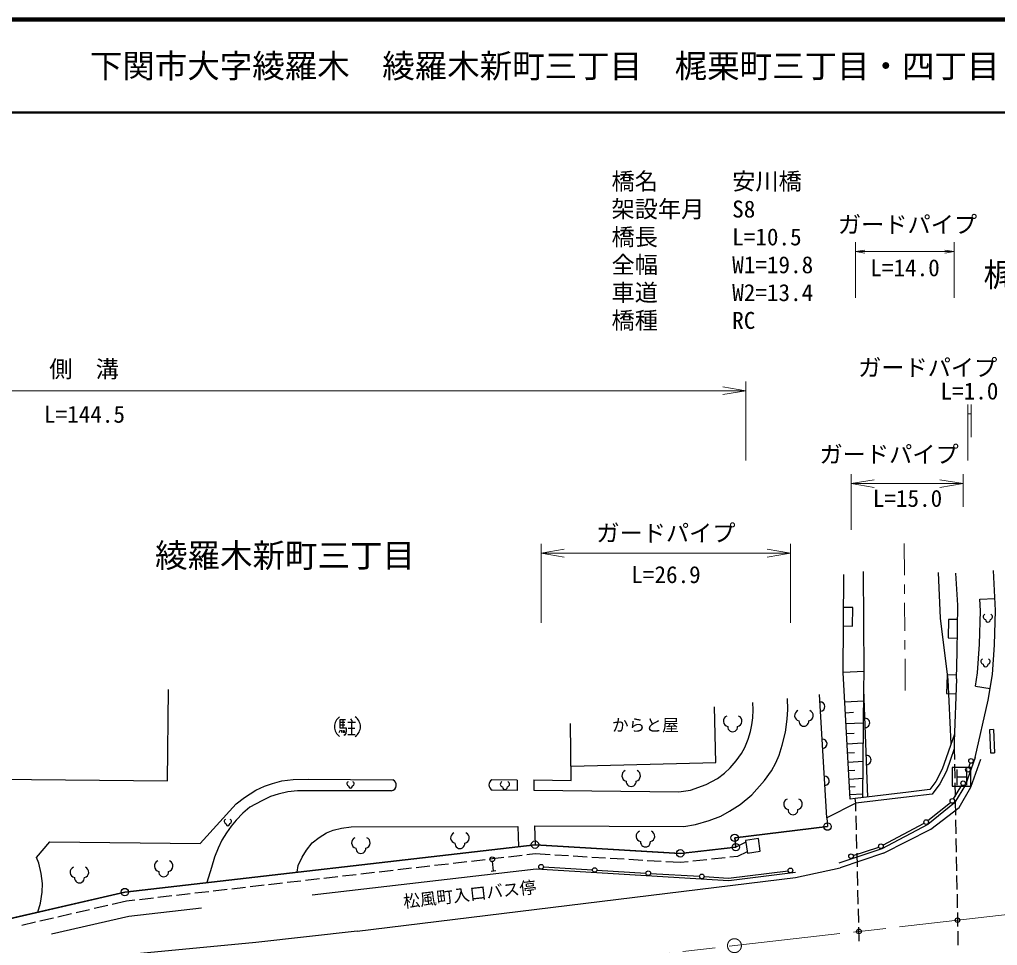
# Model space of a CAD drawing. Units: millimetres at full size, sheet at 1:1000; details may follow other scales. Extents: x 40000 to 680000, y 20000 to 380000.
# Drawn here: x 387662 to 493015, y 280234 to 380000 of the extents above; entities that cross this region are included whole.
import ezdxf
from ezdxf.enums import TextEntityAlignment as Align

# ---------------------------------------------------------------- set-up
doc = ezdxf.new("R2010")
doc.units = ezdxf.units.MM
doc.header["$LTSCALE"] = 1000
doc.header["$PDMODE"] = 32
doc.header["$PDSIZE"] = 500
doc.linetypes.add('CHAIN', pattern=[18.5, 12, -1.5, 3.5, -1.5])
for name, color, linetype, lineweight in [('M-BGD', 7, 'Continuous', 25), ('M-BMK', 2, 'CHAIN', 13), ('M-BMK-HTXT', 7, 'Continuous', 13), ('M-BMK-ROW', 30, 'Continuous', 25), ('M-STR-HTXT', 7, 'Continuous', 13), ('M-STR-STRC', 7, 'Continuous', 25), ('M-TTL', 2, 'Continuous', 140), ('M-TTL-LINE', 7, 'Continuous', 50)]:
    doc.layers.add(name, color=color, linetype=linetype, lineweight=lineweight)
doc.layers.add('M-OTRS', color=6, linetype='Continuous')
doc.layers.add('M-TTL-TXT', color=7, linetype='Continuous')
doc.styles.add('ＭＳ ゴシック', font='')
doc.styles.get('ＭＳ ゴシック').set_extended_font_data('MS Gothic')

# ---------------------------------------------------------------- blocks, each defined once
blk = doc.blocks.new('open_arrow')
at = {"color": 0, "linetype": 'Continuous', "lineweight": -2}
blk.add_lwpolyline([(7.5, 1.25), (0, 0), (7.5, -1.25)], dxfattribs=at)

msp = doc.modelspace()

# ---------------------------------------------------------------- linework, layer by layer
at = {"layer": 'M-BGD'}
for p, q in [((478667, 309770), (478598, 320535)), ((486892, 315509), (486664, 320424)), ((488762, 316900), (488530, 320350)), ((492788, 316310), (492595, 320624)), ((476383, 309659), (476449, 320219)), ((491131, 317552), (492729, 317623)), ((491187, 316297), (491131, 317552)), ((477427, 316653), (476427, 316659)), ((477414, 314653), (477427, 316653)), ((488693, 311874), (488762, 316900)), ((491084, 312702), (491187, 316297)), ((492683, 312627), (492788, 316310)), ((487717, 308870), (486892, 315509)), ((487741, 315372), (487713, 313372)), ((488741, 315358), (487741, 315372)), ((476414, 314659), (477414, 314653)), ((487713, 313372), (488713, 313358)), ((488598, 308955), (488693, 311874)), ((490882, 309602), (491084, 312702)), ((492474, 309423), (492683, 312627)), ((478667, 309770), (476383, 309659)), ((478625, 307814), (478667, 309770)), ((477149, 295994), (476383, 309659)), ((487613, 309394), (487543, 307396)), ((488612, 309359), (487613, 309394)), ((488028, 301976), (487717, 308870)), ((488598, 308955), (488362, 302223)), ((490656, 308187), (490882, 309602)), ((492032, 306663), (492474, 309423)), ((403589, 297971), (403693, 307815)), ((478519, 296152), (478625, 307814)), ((479044, 296216), (478625, 307814)), ((490656, 308187), (492236, 307934)), ((470415, 305656), (470414, 306860)), ((474638, 293981), (473849, 307259)), ((476561, 306485), (478603, 306597)), ((487543, 307396), (488542, 307361)), ((490617, 300484), (492032, 306663)), ((462666, 299934), (462527, 305944)), ((466656, 304775), (466689, 305610)), ((466689, 305610), (466673, 306425)), ((470363, 304601), (470415, 305656)), ((422191, 303656), (422191, 304594)), ((422191, 304594), (422776, 304594)), ((422488, 304594), (422488, 303656)), ((423309, 304658), (423484, 304364)), ((466554, 303990), (466656, 304775)), ((470198, 303215), (470363, 304601)), ((476627, 305310), (477516, 305359)), ((422193, 303420), (422076, 303130)), ((422191, 304303), (422721, 304303)), ((422191, 304008), (422718, 304008)), ((422899, 303656), (422191, 303656)), ((422311, 303422), (422371, 303130)), ((422487, 303420), (422546, 303131)), ((422604, 303420), (422722, 303185)), ((422899, 303352), (422899, 303656)), ((423018, 304303), (423840, 304303)), ((423018, 304303), (423833, 304303)), ((423077, 303656), (423775, 303656)), ((423423, 304303), (423423, 302951)), ((447094, 297992), (447023, 304142)), ((466409, 303270), (466554, 303990)), ((476693, 304135), (478560, 304238)), ((422608, 302954), (422718, 302893)), ((422718, 302893), (422841, 303061)), ((422841, 303061), (422899, 303352)), ((423015, 302951), (423830, 302951)), ((465793, 301577), (466170, 302465)), ((466170, 302465), (466409, 303270)), ((469839, 301806), (470198, 303215)), ((476753, 303056), (477561, 303100)), ((488389, 302996), (487049, 299212)), ((465426, 300913), (465793, 301577)), ((469494, 300748), (469839, 301806)), ((476814, 301976), (478521, 302070)), ((488362, 301423), (487509, 299016)), ((488362, 302223), (488362, 301423)), ((464855, 300122), (465426, 300913)), ((469123, 299912), (469494, 300748)), ((476869, 300983), (477603, 301023)), ((490617, 300484), (489577, 297550)), ((447076, 299561), (462666, 299934)), ((463619, 298812), (464232, 299355)), ((464232, 299355), (464855, 300122)), ((468663, 299043), (469123, 299912)), ((476925, 299990), (478555, 300080)), ((487049, 299212), (486388, 297899)), ((381224, 298208), (403589, 297971)), ((417153, 298127), (418748, 298168)), ((418748, 298168), (427873, 298077)), ((461648, 297574), (462872, 298229)), ((462872, 298229), (463619, 298812)), ((467918, 298010), (468663, 299043)), ((476976, 299078), (477641, 299114)), ((477027, 298165), (478538, 298249)), ((487509, 299016), (486813, 297631)), ((413104, 296970), (414060, 297385)), ((414060, 297385), (414904, 297672)), ((414904, 297672), (415903, 297970)), ((415903, 297970), (417153, 298127)), ((441262, 298048), (438548, 298090)), ((441262, 298048), (441284, 296931)), ((443060, 298084), (443082, 296966)), ((443060, 298084), (447094, 297992)), ((459945, 296965), (461648, 297574)), ((466550, 296474), (467918, 298010)), ((477074, 297327), (477676, 297360)), ((486388, 297899), (485714, 297023)), ((486813, 297631), (485982, 296551)), ((489577, 297550), (488385, 295603)), ((411013, 295511), (411905, 296173)), ((411905, 296173), (413104, 296970)), ((414685, 296269), (413752, 295817)), ((415535, 296540), (414685, 296269)), ((416559, 296772), (415535, 296540)), ((417610, 296883), (416559, 296772)), ((427733, 296889), (417610, 296883)), ((441284, 296931), (438570, 296972)), ((443082, 296966), (458673, 296791)), ((458673, 296791), (459945, 296965)), ((465287, 295418), (466550, 296474)), ((477121, 296488), (478523, 296565)), ((477694, 296053), (477149, 295994)), ((483440, 296748), (477694, 296053)), ((477754, 295556), (477694, 296053)), ((483500, 296251), (477754, 295556)), ((485714, 297023), (483440, 296748)), ((485982, 296551), (483500, 296251)), ((407102, 291225), (411013, 295511)), ((412466, 295129), (411719, 294482)), ((413752, 295817), (412466, 295129)), ((464147, 294691), (465287, 295418)), ((477754, 295556), (474638, 293981)), ((488385, 295603), (485503, 293272)), ((411719, 294482), (411005, 293729)), ((461972, 293708), (463201, 294148)), ((463201, 294148), (464147, 294691)), ((474638, 293981), (474709, 293040)), ((410460, 293073), (409953, 292381)), ((411005, 293729), (410460, 293073)), ((421458, 292650), (422343, 292887)), ((422343, 292887), (423391, 293003)), ((423391, 293003), (441361, 293050)), ((441361, 293050), (441403, 290907)), ((443157, 293116), (443197, 291092)), ((443157, 293116), (459210, 293061)), ((459210, 293061), (460486, 293275)), ((460486, 293275), (461972, 293708)), ((474709, 293040), (464707, 291828)), ((485503, 293272), (480575, 290641)), ((409953, 292381), (409465, 291571)), ((419178, 291277), (419957, 291863)), ((419957, 291863), (420721, 292356)), ((420721, 292356), (421458, 292650)), ((389479, 289708), (390922, 291409)), ((390922, 291409), (407102, 291225)), ((443197, 291092), (399005, 285987)), ((409465, 291571), (409072, 290708)), ((418570, 290484), (419178, 291277)), ((458856, 290158), (443197, 291092)), ((464824, 290819), (458856, 290158)), ((464707, 291828), (464824, 290819)), ((465913, 291375), (464824, 290819)), ((467266, 291751), (465887, 291552)), ((465887, 291552), (466085, 290185)), ((467463, 290384), (467266, 291751)), ((408678, 289763), (408324, 288645)), ((409072, 290708), (408678, 289763)), ((417681, 288834), (418109, 289753)), ((418109, 289753), (418570, 290484)), ((441813, 289926), (440323, 289754)), ((443225, 290089), (442310, 289983)), ((444814, 289994), (443225, 290089)), ((446810, 289875), (445313, 289964)), ((448807, 289756), (447310, 289845)), ((450803, 289637), (449306, 289726)), ((465014, 289834), (464184, 289742)), ((466063, 290338), (465014, 289834)), ((466085, 290185), (467463, 290384)), ((480575, 290641), (475916, 289084)), ((389741, 289109), (389479, 289708)), ((389977, 287974), (389741, 289109)), ((417568, 288131), (417681, 288834)), ((431879, 288778), (430389, 288606)), ((433866, 289008), (432376, 288835)), ((435853, 289237), (434363, 289065)), ((437840, 289467), (436350, 289294)), ((439826, 289696), (438336, 289524)), ((438727, 288278), (438612, 289271)), ((452800, 289518), (451303, 289607)), ((454796, 289399), (453299, 289488)), ((456793, 289280), (455295, 289369)), ((458881, 289155), (457292, 289250)), ((459711, 289247), (458881, 289155)), ((461699, 289467), (460208, 289302)), ((463687, 289687), (462196, 289522)), ((390116, 286924), (389977, 287974)), ((408324, 288645), (407843, 287008)), ((443333, 288442), (419189, 285636)), ((421945, 287630), (420455, 287458)), ((423932, 287860), (422442, 287688)), ((425919, 288089), (424429, 287917)), ((427906, 288319), (426416, 288147)), ((429893, 288549), (428402, 288376)), ((438479, 288249), (438976, 288307)), ((464064, 287199), (443333, 288442)), ((471246, 288082), (464064, 287199)), ((390099, 285985), (390116, 286924)), ((413998, 286712), (412508, 286540)), ((415985, 286942), (414495, 286770)), ((417972, 287171), (416482, 286999)), ((419959, 287401), (418468, 287229)), ((399005, 285987), (381768, 282008)), ((389903, 284773), (390099, 285985)), ((404064, 285565), (402574, 285393)), ((406051, 285794), (404561, 285622)), ((408038, 286024), (406548, 285852)), ((410025, 286253), (408535, 286081)), ((412011, 286483), (410521, 286311)), ((389618, 283820), (389903, 284773)), ((397162, 284535), (395700, 284198)), ((399176, 285000), (397649, 284647)), ((400091, 285106), (399176, 285000)), ((402078, 285335), (400587, 285163)), ((393264, 283635), (391802, 283298)), ((395213, 284085), (393751, 283748)), ((407280, 284251), (399438, 283361)), ((389367, 282736), (387905, 282398)), ((391315, 283185), (389854, 282848)), ((399438, 283361), (391107, 281440))]:
    msp.add_line(p, q, dxfattribs=at)
msp.add_circle((438583, 289520), 250, dxfattribs=at)
for centre, radius, start, end in [((491784, 315647), 299, 113.44836, 257.2818), ((491985, 315339), 267, 176.52859, 3.47141), ((492186, 315647), 299, 282.7182, 66.55164), ((491533, 310829), 299, 113.25083, 257.08427), ((491934, 310827), 299, 282.52067, 66.3541), ((491733, 310520), 267, 176.33106, 3.27388), ((471762, 305006), 599, 113.44836, 257.2818), ((472565, 305006), 599, 282.7182, 66.55164), ((473926, 305960), 500, 273.40347, 93.40347), ((422851, 303803), 1264, 123.85503, 236.14497), ((423122, 303803), 1264, 303.85503, 56.14497), ((464086, 304405), 599, 113.44836, 257.2818), ((464889, 304405), 599, 282.7182, 66.55164), ((478755, 304211), 500, 272.07086, 92.07086), ((464487, 303788), 534, 176.52859, 3.47141), ((472163, 304390), 534, 176.52859, 3.47141), ((474163, 301967), 500, 273.40347, 93.40347), ((478899, 300213), 500, 272.07086, 92.07086), ((453152, 298519), 599, 113.44836, 257.2818), ((453955, 298519), 599, 282.7182, 66.55164), ((474401, 297974), 500, 273.40347, 93.40347), ((423162, 297660), 240, 113.25083, 257.08427), ((423321, 297413), 214, 176.33106, 3.27388), ((423483, 297659), 240, 282.52067, 66.3541), ((427621, 297504), 626, 280.33725, 66.28242), ((438873, 297538), 641, 120.49264, 241.76032), ((439754, 297619), 299, 113.25083, 257.08427), ((439954, 297310), 267, 176.33106, 3.27388), ((440156, 297617), 299, 282.52067, 66.3541), ((453553, 297903), 534, 176.52859, 3.47141), ((470589, 295459), 599, 113.44836, 257.2818), ((471392, 295459), 599, 282.7182, 66.55164), ((470990, 294842), 534, 176.52859, 3.47141), ((409942, 293599), 240, 113.25083, 257.08427), ((410101, 293352), 214, 176.33106, 3.27388), ((410263, 293598), 240, 282.52067, 66.3541), ((424029, 291298), 599, 113.44836, 257.2818), ((424832, 291298), 599, 282.7182, 66.55164), ((434703, 291827), 599, 113.44836, 257.2818), ((435506, 291827), 599, 282.7182, 66.55164), ((454693, 292003), 599, 113.44836, 257.2818), ((455496, 292003), 599, 282.7182, 66.55164), ((435104, 291210), 534, 176.52859, 3.47141), ((455094, 291386), 534, 176.52859, 3.47141), ((424431, 290682), 534, 176.52859, 3.47141), ((393711, 288128), 599, 113.44836, 257.2818), ((394514, 288128), 599, 282.7182, 66.55164), ((402781, 288789), 599, 113.44836, 257.2818), ((403584, 288789), 599, 282.7182, 66.55164), ((403182, 288172), 534, 176.52859, 3.47141), ((394112, 287512), 534, 176.52859, 3.47141)]:
    msp.add_arc(centre, radius, start, end, dxfattribs=at)
at = {"layer": 'M-BMK'}
msp.add_line((512777, 285712), (429334, 276165), dxfattribs=at)
msp.add_circle((464680, 280209), 750, dxfattribs=at)
at = {"layer": 'M-BMK-HTXT'}
for p, q in [((482977, 323553), (482999, 320135)), ((483005, 319135), (483012, 318135)), ((483018, 317135), (483037, 314135)), ((483044, 313135), (483050, 312135)), ((483056, 311135), (483078, 307718))]:
    msp.add_line(p, q, dxfattribs=at)
at = {"layer": 'M-BMK-ROW'}
msp.add_lwpolyline([(381742, 282001), (399005, 285987), (443197, 291092), (458842, 290159), (464824, 290819), (464707, 291828), (474709, 293040)], dxfattribs=at)
for centre in [(474709, 293040), (464707, 291828), (443197, 291092), (464824, 290819), (458842, 290159), (399005, 285987)]:
    msp.add_circle(centre, 400, dxfattribs=at)
at = {"layer": 'M-OTRS'}
for p in [(488713, 282959), (478089, 281743)]:
    msp.add_point(p, dxfattribs=at)
at = {"layer": 'M-STR-HTXT'}
for p, q in [((477726, 350000), (477726, 356000)), ((488362, 350000), (488362, 356000)), ((477726, 355000), (488362, 355000)), ((465913, 332500), (465913, 341000)), ((323526, 340000), (465913, 340000)), ((489833, 332500), (489833, 338508)), ((490167, 335000), (490167, 338508)), ((489833, 337508), (490167, 337508)), ((477243, 325000), (477243, 331000)), ((489321, 327500), (489321, 331000)), ((477243, 330000), (489321, 330000)), ((443850, 315000), (443850, 323500)), ((470713, 315000), (470713, 323500)), ((443850, 322500), (470713, 322500))]:
    msp.add_line(p, q, dxfattribs=at)
at = {"layer": 'M-STR-STRC'}
for p, q in [((492595, 303489), (492145, 303467)), ((492145, 303467), (492266, 300973)), ((492595, 303489), (492715, 300994)), ((490145, 297294), (491222, 300320)), ((492266, 300973), (492715, 300994)), ((490141, 299405), (488141, 299405)), ((488141, 299405), (488141, 297405)), ((489916, 299406), (490084, 299877)), ((490141, 297405), (490141, 299405)), ((488681, 297490), (488681, 299189)), ((488681, 298405), (489673, 298405)), ((489673, 299200), (489673, 297495)), ((488141, 297405), (490141, 297405)), ((488287, 296017), (489190, 297494)), ((488891, 295115), (490145, 297294)), ((485531, 293680), (487962, 295646)), ((485845, 292766), (488891, 295115)), ((480677, 291035), (485116, 293405)), ((480734, 290167), (485845, 292766)), ((477481, 289923), (480219, 290838)), ((480734, 290167), (476074, 288610)), ((444100, 288696), (449373, 288380)), ((449872, 288350), (455146, 288034)), ((455645, 288004), (460918, 287688)), ((461418, 287658), (464054, 287500)), ((464054, 287500), (470465, 288289)), ((471267, 287565), (476074, 288610)), ((424044, 281778), (471267, 287565)), ((424044, 281778), (413113, 280562)), ((413113, 280562), (399182, 279212))]:
    msp.add_line(p, q, dxfattribs=at)
at = {"layer": 'M-STR-STRC', "color": 1}
for p, q in [((488362, 301423), (488384, 300269)), ((488394, 299770), (488422, 298270)), ((488432, 297770), (488460, 296270)), ((477775, 294692), (477754, 295556)), ((488469, 295770), (488498, 294271)), ((477824, 292693), (477787, 294192)), ((488507, 293771), (488536, 292271)), ((477872, 290693), (477836, 292193)), ((488545, 291771), (488574, 290271)), ((477921, 288694), (477884, 290193)), ((488583, 289771), (488612, 288272)), ((477969, 286694), (477933, 288194)), ((488621, 287772), (488650, 286272)), ((478018, 284695), (477981, 286195)), ((488659, 285772), (488688, 284272)), ((478066, 282696), (478030, 284195)), ((488697, 283772), (488726, 282273)), ((478114, 280696), (478078, 282196)), ((488735, 281773), (488764, 280273))]:
    msp.add_line(p, q, dxfattribs=at)
at = {"layer": 'M-STR-STRC'}
for centre in [(490167, 300113), (489833, 299170), (489321, 297707), (488156, 295803), (485337, 293523), (480456, 290918), (477243, 289844), (443850, 288711), (449623, 288365), (455395, 288019), (461168, 287673), (470713, 288319)]:
    msp.add_circle(centre, 250, dxfattribs=at)
at = {"layer": 'M-TTL'}
msp.add_line((680000, 380000), (40000, 380000), dxfattribs=at)
at = {"layer": 'M-TTL-LINE'}
msp.add_line((40000, 370000), (680000, 370000), dxfattribs=at)

# ---------------------------------------------------------------- block references
at = {"layer": 'M-STR-HTXT'}
for p, xscale, yscale in [((477726, 355000), 133, 133), ((477243, 330000), 333, 333), ((443850, 322500), 333, 333)]:
    msp.add_blockref('open_arrow', p, dxfattribs=dict(at, xscale=xscale, yscale=yscale))
at = {"layer": 'M-STR-HTXT', "rotation": 180}
for p, xscale, yscale in [((488362, 355000), 133, 133), ((465913, 340000), 333, 333), ((489321, 330000), 333, 333), ((470713, 322500), 333, 333)]:
    msp.add_blockref('open_arrow', p, dxfattribs=dict(at, xscale=xscale, yscale=yscale))

# ---------------------------------------------------------------- texts
at = {"layer": 'M-BGD', "style": 'ＭＳ ゴシック'}
msp.add_text('からと屋', height=1320, dxfattribs=at).set_placement((455086, 303975), align=Align.MIDDLE_CENTER)
msp.add_text('松風町入口バス停', height=1320, rotation=6.404, dxfattribs=at).set_placement((436155, 285753), align=Align.MIDDLE_CENTER)
at = {"layer": 'M-BMK-HTXT', "style": 'ＭＳ ゴシック'}
for s, p in [('梶栗町三丁目', (502000, 352500)), ('綾羅木新町三丁目', (416263, 322257))]:
    msp.add_text(s, height=2566, dxfattribs=at).set_placement(p, align=Align.MIDDLE_CENTER)
at = {"layer": 'M-STR-HTXT', "style": 'ＭＳ ゴシック'}
for s, p in [('橋名', (451437, 362581)), ('安川橋', (464437, 362581)), ('架設年月', (451437, 359581)), ('S8', (464437, 359581)), ('橋長', (451437, 356581)), ('L=10.5', (464437, 356581)), ('全幅', (451437, 353581)), ('W1=19.8', (464437, 353581)), ('車道', (451437, 350581)), ('W2=13.4', (464437, 350581)), ('橋種', (451437, 347581)), ('RC', (464437, 347581))]:
    msp.add_text(s, height=1833, dxfattribs=at).set_placement(p, align=Align.MIDDLE_LEFT)
for s, p in [('ガードパイプ', (483324, 357912)), ('側\u3000溝', (394614, 342347)), ('ガードパイプ', (485500, 342500)), ('ガードパイプ', (481340, 333154)), ('ガードパイプ', (457296, 324672))]:
    msp.add_text(s, height=1833, dxfattribs=at).set_placement(p, align=Align.MIDDLE_CENTER)
for s, p in [('L=14.0', (483060, 351790)), ('L=1.0', (490000, 338508)), ('L=144.5', (394658, 336006)), ('L=15.0', (483322, 326945)), ('L=26.9', (457307, 318728))]:
    msp.add_text(s, height=1833, dxfattribs=at).set_placement(p, align=Align.BOTTOM_CENTER)
at = {"layer": 'M-TTL-TXT', "style": 'ＭＳ ゴシック'}
msp.add_text('下関市大字綾羅木\u3000綾羅木新町三丁目\u3000梶栗町三丁目・四丁目', height=2566, dxfattribs=at).set_placement((395235, 375000), align=Align.MIDDLE_LEFT)

doc.saveas('drawing.dxf')
